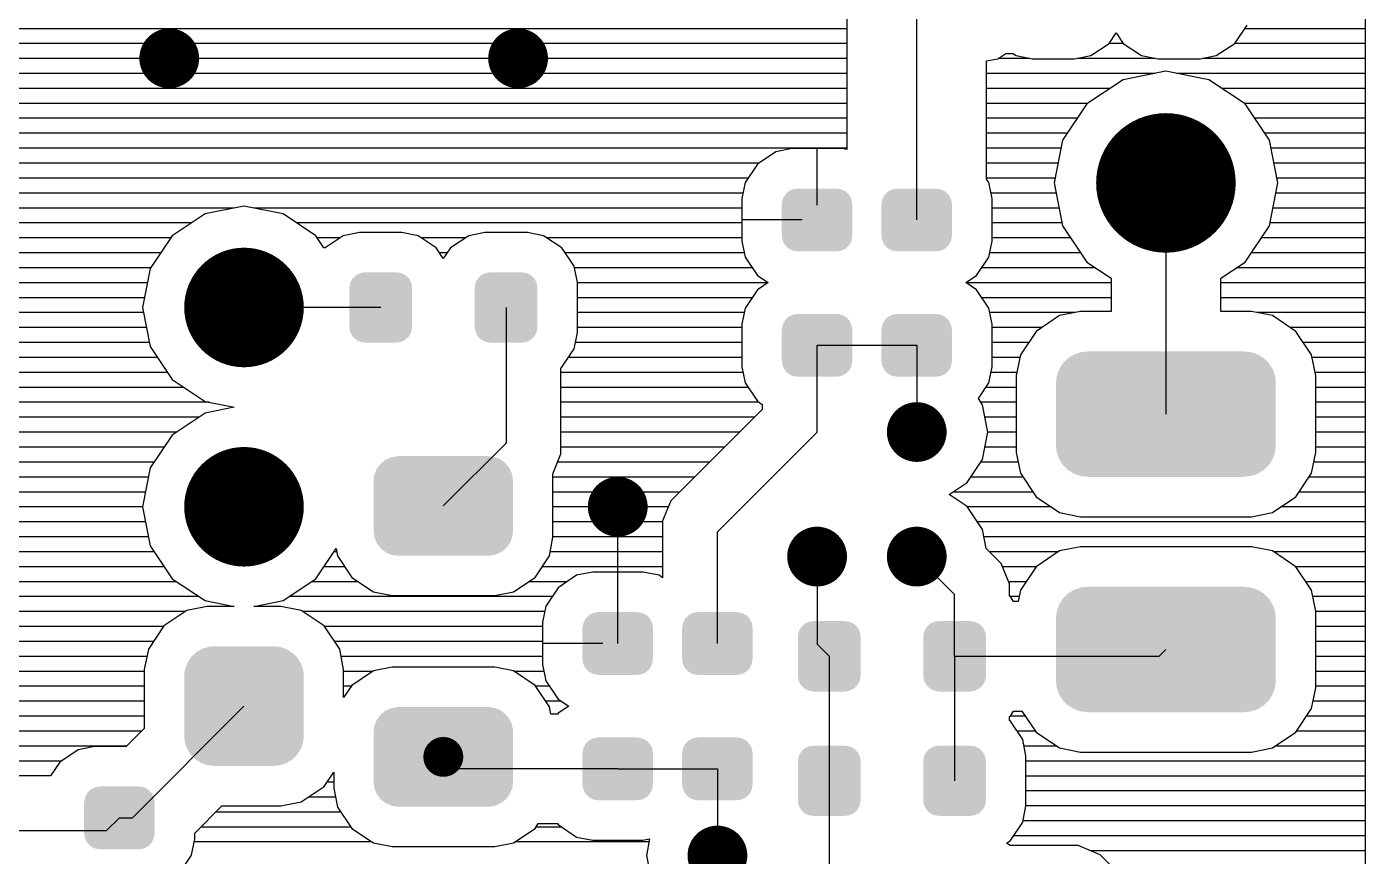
# Model space of a CAD drawing. Extents: x 295 to 953, y 10 to 290.
# Drawn here: x 823.56 to 862.78, y 156.85 to 181.16 of the extents above; entities that cross this region are included whole.
import ezdxf

# ---------------------------------------------------------------- set-up
doc = ezdxf.new("R2010")
doc.units = 0
doc.header["$LTSCALE"] = 5
doc.header["$MEASUREMENT"] = 0
doc.layers.get('0').update_dxf_attribs({"linetype": 'CONTINUOUS', "lineweight": 25})
doc.layers.add('DV-PEI-A6_BOT', color=7, linetype='CONTINUOUS')

msp = doc.modelspace()

# ---------------------------------------------------------------- linework, layer by layer
for points, const_width in [([(828.169, 180.235, -1), (827.293, 180.235, -1)], 0.876), ([(838.393, 180.235, -1), (837.517, 180.235, -1)], 0.876), ([(857.964, 176.584, -1), (855.919, 176.584, -1)], 2.045), ([(830.798, 172.932, -1), (829.046, 172.932, -1)], 1.753), ([(850.077, 169.281, -1), (849.201, 169.281, -1)], 0.876), ([(830.798, 167.09, -1), (829.046, 167.09, -1)], 1.753), ([(841.314, 167.09, -1), (840.438, 167.09, -1)], 0.876), ([(847.156, 165.63, -1), (846.28, 165.63, -1)], 0.876), ([(850.077, 165.63, -1), (849.201, 165.63, -1)], 0.876), ([(836.056, 159.759, -1), (835.472, 159.759, -1)], 0.584), ([(844.235, 156.867, -1), (843.359, 156.867, -1)], 0.876)]:
    msp.add_lwpolyline(points, format="xyb", close=True, dxfattribs=dict(const_width=const_width))
for points in [[(847.723, 176.103), (847.667, 176.22), (845.71, 176.103), (845.771, 176.22)], [(847.667, 176.22), (847.655, 176.232), (845.771, 176.22), (845.777, 176.232)], [(847.655, 176.232), (847.566, 176.325), (845.777, 176.232), (845.872, 176.325)], [(847.566, 176.325), (847.549, 176.334), (845.872, 176.325), (845.882, 176.334)], [(847.549, 176.334), (847.437, 176.393), (845.882, 176.334), (846.003, 176.393)], [(847.437, 176.393), (847.409, 176.398), (846.003, 176.393), (846.013, 176.398)], [(847.409, 176.398), (847.293, 176.417), (846.013, 176.398), (846.142, 176.417)], [(850.644, 176.103), (850.588, 176.22), (848.631, 176.103), (848.692, 176.22)], [(850.588, 176.22), (850.576, 176.232), (848.692, 176.22), (848.698, 176.232)], [(850.576, 176.232), (850.487, 176.325), (848.698, 176.232), (848.793, 176.325)], [(850.487, 176.325), (850.47, 176.334), (848.793, 176.325), (848.803, 176.334)], [(850.47, 176.334), (850.358, 176.393), (848.803, 176.334), (848.924, 176.393)], [(850.358, 176.393), (850.33, 176.398), (848.924, 176.393), (848.934, 176.398)], [(850.33, 176.398), (850.214, 176.417), (848.934, 176.398), (849.063, 176.417)], [(847.752, 175.036), (847.752, 175.959), (845.684, 175.036), (845.684, 175.959)], [(847.749, 175.959), (847.73, 176.088), (845.687, 175.959), (845.707, 176.088)], [(847.73, 176.088), (847.723, 176.103), (845.707, 176.088), (845.71, 176.103)], [(850.673, 175.036), (850.673, 175.959), (848.605, 175.036), (848.605, 175.959)], [(850.67, 175.959), (850.651, 176.088), (848.608, 175.959), (848.628, 176.088)], [(850.651, 176.088), (850.644, 176.103), (848.628, 176.088), (848.631, 176.103)], [(847.728, 174.906), (847.749, 175.036), (845.705, 174.906), (845.687, 175.036)], [(850.649, 174.906), (850.67, 175.036), (848.626, 174.906), (848.608, 175.036)], [(847.726, 174.892), (847.728, 174.906), (845.712, 174.892), (845.705, 174.906)], [(847.665, 174.775), (847.726, 174.892), (845.768, 174.775), (845.712, 174.892)], [(847.658, 174.762), (847.665, 174.775), (845.78, 174.762), (845.768, 174.775)], [(847.563, 174.669), (847.658, 174.762), (845.869, 174.669), (845.78, 174.762)], [(847.554, 174.66), (847.563, 174.669), (845.886, 174.66), (845.869, 174.669)], [(847.432, 174.601), (847.554, 174.66), (845.998, 174.601), (845.886, 174.66)], [(847.422, 174.596), (847.432, 174.601), (846.026, 174.596), (845.998, 174.601)], [(847.293, 174.577), (847.422, 174.596), (846.142, 174.577), (846.026, 174.596)], [(850.647, 174.892), (850.649, 174.906), (848.633, 174.892), (848.626, 174.906)], [(850.586, 174.775), (850.647, 174.892), (848.689, 174.775), (848.633, 174.892)], [(850.579, 174.762), (850.586, 174.775), (848.701, 174.762), (848.689, 174.775)], [(850.484, 174.669), (850.579, 174.762), (848.79, 174.669), (848.701, 174.762)], [(850.475, 174.66), (850.484, 174.669), (848.807, 174.66), (848.79, 174.669)], [(850.353, 174.601), (850.475, 174.66), (848.919, 174.601), (848.807, 174.66)], [(850.343, 174.596), (850.353, 174.601), (848.947, 174.596), (848.919, 174.601)], [(850.214, 174.577), (850.343, 174.596), (849.063, 174.577), (848.947, 174.596)], [(834.766, 173.768), (834.754, 173.781), (833.095, 173.768), (833.102, 173.781)], [(834.754, 173.781), (834.665, 173.872), (833.102, 173.781), (833.198, 173.872)], [(834.665, 173.872), (834.646, 173.882), (833.198, 173.872), (833.208, 173.882)], [(834.646, 173.882), (834.535, 173.939), (833.208, 173.882), (833.329, 173.939)], [(834.535, 173.939), (834.505, 173.944), (833.329, 173.939), (833.339, 173.944)], [(834.505, 173.944), (834.391, 173.963), (833.339, 173.944), (833.468, 173.963)], [(834.391, 173.963), (834.391, 173.967), (833.468, 173.963), (833.468, 173.967)], [(838.441, 173.768), (838.428, 173.781), (836.77, 173.768), (836.777, 173.781)], [(838.428, 173.781), (838.339, 173.872), (836.777, 173.781), (836.872, 173.872)], [(838.339, 173.872), (838.321, 173.882), (836.872, 173.872), (836.882, 173.882)], [(838.321, 173.882), (838.21, 173.939), (836.882, 173.882), (837.004, 173.939)], [(838.21, 173.939), (838.18, 173.944), (837.004, 173.939), (837.014, 173.944)], [(838.18, 173.944), (838.066, 173.963), (837.014, 173.944), (837.143, 173.963)], [(838.066, 173.963), (838.066, 173.967), (837.143, 173.963), (837.143, 173.967)], [(834.85, 173.508), (834.83, 173.636), (833.009, 173.508), (833.031, 173.636)], [(834.85, 173.505), (834.85, 173.508), (833.009, 173.505), (833.009, 173.508)], [(834.85, 172.36), (834.85, 173.505), (833.009, 172.36), (833.009, 173.505)], [(834.83, 173.636), (834.823, 173.652), (833.031, 173.636), (833.034, 173.652)], [(834.823, 173.652), (834.766, 173.768), (833.034, 173.652), (833.095, 173.768)], [(838.524, 173.508), (838.505, 173.636), (836.684, 173.508), (836.706, 173.636)], [(838.524, 173.505), (838.524, 173.508), (836.684, 173.505), (836.684, 173.508)], [(838.524, 172.36), (838.524, 173.505), (836.684, 172.36), (836.684, 173.505)], [(838.505, 173.636), (838.497, 173.652), (836.706, 173.636), (836.708, 173.652)], [(838.497, 173.652), (838.441, 173.768), (836.708, 173.652), (836.77, 173.768)], [(847.655, 172.558), (847.566, 172.65), (845.777, 172.558), (845.872, 172.65)], [(847.566, 172.65), (847.549, 172.659), (845.872, 172.65), (845.882, 172.659)], [(847.549, 172.659), (847.437, 172.718), (845.882, 172.659), (846.003, 172.718)], [(847.437, 172.718), (847.409, 172.723), (846.003, 172.718), (846.013, 172.723)], [(847.409, 172.723), (847.293, 172.743), (846.013, 172.723), (846.142, 172.743)], [(850.576, 172.558), (850.487, 172.65), (848.698, 172.558), (848.793, 172.65)], [(850.487, 172.65), (850.47, 172.659), (848.793, 172.65), (848.803, 172.659)], [(850.47, 172.659), (850.358, 172.718), (848.803, 172.659), (848.924, 172.718)], [(850.358, 172.718), (850.33, 172.723), (848.924, 172.718), (848.934, 172.723)], [(850.33, 172.723), (850.214, 172.743), (848.934, 172.723), (849.063, 172.743)], [(834.85, 172.357), (834.85, 172.36), (833.009, 172.357), (833.009, 172.36)], [(834.828, 172.229), (834.85, 172.357), (833.029, 172.229), (833.009, 172.357)], [(834.825, 172.213), (834.828, 172.229), (833.036, 172.213), (833.029, 172.229)], [(834.764, 172.097), (834.825, 172.213), (833.093, 172.097), (833.036, 172.213)], [(838.524, 172.357), (838.524, 172.36), (836.684, 172.357), (836.684, 172.36)], [(838.502, 172.229), (838.524, 172.357), (836.704, 172.229), (836.684, 172.357)], [(838.5, 172.213), (838.502, 172.229), (836.711, 172.213), (836.704, 172.229)], [(838.438, 172.097), (838.5, 172.213), (836.767, 172.097), (836.711, 172.213)], [(847.752, 171.361), (847.752, 172.284), (845.684, 171.361), (845.684, 172.284)], [(847.749, 172.284), (847.73, 172.413), (845.687, 172.284), (845.707, 172.413)], [(847.73, 172.413), (847.723, 172.428), (845.707, 172.413), (845.71, 172.428)], [(847.723, 172.428), (847.667, 172.545), (845.71, 172.428), (845.771, 172.545)], [(847.667, 172.545), (847.655, 172.558), (845.771, 172.545), (845.777, 172.558)], [(850.673, 171.361), (850.673, 172.284), (848.605, 171.361), (848.605, 172.284)], [(850.67, 172.284), (850.651, 172.413), (848.608, 172.284), (848.628, 172.413)], [(850.651, 172.413), (850.644, 172.428), (848.628, 172.413), (848.631, 172.428)], [(850.644, 172.428), (850.588, 172.545), (848.631, 172.428), (848.692, 172.545)], [(850.588, 172.545), (850.576, 172.558), (848.692, 172.545), (848.698, 172.558)], [(834.757, 172.084), (834.764, 172.097), (833.105, 172.084), (833.093, 172.097)], [(834.661, 171.993), (834.757, 172.084), (833.194, 171.993), (833.105, 172.084)], [(834.651, 171.983), (834.661, 171.993), (833.213, 171.983), (833.194, 171.993)], [(834.53, 171.926), (834.651, 171.983), (833.324, 171.926), (833.213, 171.983)], [(834.52, 171.921), (834.53, 171.926), (833.354, 171.921), (833.324, 171.926)], [(834.391, 171.902), (834.52, 171.921), (833.468, 171.902), (833.354, 171.921)], [(834.391, 171.898), (834.391, 171.902), (833.468, 171.898), (833.468, 171.902)], [(838.431, 172.084), (838.438, 172.097), (836.78, 172.084), (836.767, 172.097)], [(838.336, 171.993), (838.431, 172.084), (836.869, 171.993), (836.78, 172.084)], [(838.326, 171.983), (838.336, 171.993), (836.887, 171.983), (836.869, 171.993)], [(838.204, 171.926), (838.326, 171.983), (836.999, 171.926), (836.887, 171.983)], [(838.194, 171.921), (838.204, 171.926), (837.029, 171.921), (836.999, 171.926)], [(838.066, 171.902), (838.194, 171.921), (837.143, 171.902), (837.029, 171.921)], [(838.066, 171.898), (838.066, 171.902), (837.143, 171.898), (837.143, 171.902)], [(859.958, 171.3), (859.817, 171.442), (853.923, 171.3), (854.067, 171.442)], [(859.817, 171.442), (859.811, 171.445), (854.067, 171.442), (854.07, 171.445)], [(859.811, 171.445), (859.641, 171.552), (854.07, 171.445), (854.242, 171.552)], [(859.641, 171.552), (859.634, 171.554), (854.242, 171.552), (854.246, 171.554)], [(859.634, 171.554), (859.446, 171.62), (854.246, 171.554), (854.439, 171.62)], [(859.446, 171.62), (859.434, 171.621), (854.439, 171.62), (854.442, 171.621)], [(859.434, 171.621), (859.24, 171.643), (854.442, 171.621), (854.642, 171.643)], [(859.24, 171.643), (859.24, 171.647), (854.642, 171.643), (854.642, 171.647)], [(847.728, 171.232), (847.749, 171.361), (845.705, 171.232), (845.687, 171.361)], [(847.726, 171.217), (847.728, 171.232), (845.712, 171.217), (845.705, 171.232)], [(847.665, 171.1), (847.726, 171.217), (845.768, 171.1), (845.712, 171.217)], [(847.658, 171.087), (847.665, 171.1), (845.78, 171.087), (845.768, 171.1)], [(847.563, 170.995), (847.658, 171.087), (845.869, 170.995), (845.78, 171.087)], [(850.649, 171.232), (850.67, 171.361), (848.626, 171.232), (848.608, 171.361)], [(850.647, 171.217), (850.649, 171.232), (848.633, 171.217), (848.626, 171.232)], [(850.586, 171.1), (850.647, 171.217), (848.689, 171.1), (848.633, 171.217)], [(850.579, 171.087), (850.586, 171.1), (848.701, 171.087), (848.689, 171.1)], [(850.484, 170.995), (850.579, 171.087), (848.79, 170.995), (848.701, 171.087)], [(860.139, 170.93), (860.073, 171.12), (853.743, 170.93), (853.81, 171.12)], [(860.073, 171.12), (860.069, 171.125), (853.81, 171.12), (853.812, 171.125)], [(860.069, 171.125), (859.963, 171.295), (853.812, 171.125), (853.92, 171.295)], [(859.963, 171.295), (859.958, 171.3), (853.92, 171.295), (853.923, 171.3)], [(847.554, 170.986), (847.563, 170.995), (845.886, 170.986), (845.869, 170.995)], [(847.432, 170.927), (847.554, 170.986), (845.998, 170.927), (845.886, 170.986)], [(847.422, 170.922), (847.432, 170.927), (846.026, 170.922), (845.998, 170.927)], [(847.293, 170.902), (847.422, 170.922), (846.142, 170.902), (846.026, 170.922)], [(850.475, 170.986), (850.484, 170.995), (848.807, 170.986), (848.79, 170.995)], [(850.353, 170.927), (850.475, 170.986), (848.919, 170.927), (848.807, 170.986)], [(850.343, 170.922), (850.353, 170.927), (848.947, 170.922), (848.919, 170.927)], [(850.214, 170.902), (850.343, 170.922), (849.063, 170.902), (848.947, 170.922)], [(860.163, 170.724), (860.141, 170.924), (853.719, 170.724), (853.742, 170.924)], [(860.16, 170.651), (860.163, 170.724), (853.722, 170.651), (853.719, 170.724)], [(860.16, 168.963), (860.16, 170.651), (853.722, 168.963), (853.722, 170.651)], [(860.141, 170.924), (860.139, 170.93), (853.742, 170.924), (853.743, 170.93)], [(860.163, 168.89), (860.16, 168.963), (853.719, 168.89), (853.722, 168.963)], [(860.14, 168.69), (860.163, 168.89), (853.742, 168.69), (853.719, 168.89)], [(860.139, 168.684), (860.14, 168.69), (853.744, 168.684), (853.742, 168.69)], [(860.072, 168.494), (860.139, 168.684), (853.81, 168.494), (853.744, 168.684)], [(837.698, 168.231), (837.603, 168.347), (833.835, 168.231), (833.92, 168.347)], [(837.603, 168.347), (837.581, 168.374), (833.92, 168.347), (833.953, 168.374)], [(837.581, 168.374), (837.459, 168.464), (833.953, 168.374), (834.063, 168.464)], [(837.459, 168.464), (837.433, 168.483), (834.063, 168.464), (834.104, 168.483)], [(837.433, 168.483), (837.287, 168.541), (834.104, 168.483), (834.23, 168.541)], [(837.287, 168.541), (837.261, 168.551), (834.23, 168.541), (834.288, 168.551)], [(837.261, 168.551), (837.086, 168.573), (834.288, 168.551), (834.412, 168.573)], [(837.086, 168.573), (837.078, 168.574), (834.412, 168.573), (834.449, 168.574)], [(860.07, 168.489), (860.072, 168.494), (853.813, 168.489), (853.81, 168.494)], [(859.962, 168.319), (860.07, 168.489), (853.919, 168.319), (853.813, 168.489)], [(859.959, 168.314), (859.962, 168.319), (853.924, 168.314), (853.919, 168.319)], [(859.816, 168.172), (859.959, 168.314), (854.066, 168.172), (853.924, 168.314)], [(837.808, 167.882), (837.781, 168.027), (833.724, 167.882), (833.742, 168.027)], [(837.781, 168.027), (837.775, 168.063), (833.742, 168.027), (833.757, 168.063)], [(837.775, 168.063), (837.713, 168.198), (833.757, 168.063), (833.811, 168.198)], [(837.713, 168.198), (837.698, 168.231), (833.811, 168.198), (833.835, 168.231)], [(859.812, 168.169), (859.816, 168.172), (854.072, 168.169), (854.066, 168.172)], [(859.64, 168.062), (859.812, 168.169), (854.241, 168.062), (854.072, 168.169)], [(859.636, 168.06), (859.64, 168.062), (854.248, 168.06), (854.241, 168.062)], [(859.444, 167.994), (859.636, 168.06), (854.437, 167.994), (854.248, 168.06)], [(859.44, 167.993), (859.444, 167.994), (854.448, 167.993), (854.437, 167.994)], [(859.24, 167.972), (859.44, 167.993), (854.642, 167.972), (854.448, 167.993)], [(859.24, 167.967), (859.24, 167.972), (854.642, 167.967), (854.642, 167.972)], [(837.809, 167.844), (837.808, 167.882), (833.719, 167.844), (833.724, 167.882)], [(837.809, 166.384), (837.809, 167.844), (833.719, 166.384), (833.719, 167.844)], [(837.804, 166.346), (837.809, 166.384), (833.72, 166.346), (833.719, 166.384)], [(837.785, 166.201), (837.804, 166.346), (833.746, 166.201), (833.72, 166.346)], [(837.771, 166.164), (837.785, 166.201), (833.753, 166.164), (833.746, 166.201)], [(837.717, 166.029), (837.771, 166.164), (833.815, 166.029), (833.753, 166.164)], [(837.693, 165.997), (837.717, 166.029), (833.83, 165.997), (833.815, 166.029)], [(837.608, 165.881), (837.693, 165.997), (833.925, 165.881), (833.83, 165.997)], [(837.575, 165.854), (837.608, 165.881), (833.947, 165.854), (833.925, 165.881)], [(837.465, 165.764), (837.575, 165.854), (834.069, 165.764), (833.947, 165.854)], [(837.423, 165.745), (837.465, 165.764), (834.095, 165.745), (834.069, 165.764)], [(837.298, 165.687), (837.423, 165.745), (834.24, 165.687), (834.095, 165.745)], [(837.24, 165.677), (837.298, 165.687), (834.267, 165.677), (834.24, 165.687)], [(837.116, 165.654), (837.24, 165.677), (834.442, 165.654), (834.267, 165.677)], [(837.078, 165.653), (837.116, 165.654), (834.449, 165.653), (834.442, 165.654)], [(860.069, 164.226), (859.963, 164.396), (853.812, 164.226), (853.92, 164.396)], [(859.963, 164.396), (859.958, 164.4), (853.92, 164.396), (853.923, 164.4)], [(859.958, 164.4), (859.817, 164.542), (853.923, 164.4), (854.067, 164.542)], [(859.817, 164.542), (859.811, 164.546), (854.067, 164.542), (854.07, 164.546)], [(859.811, 164.546), (859.641, 164.652), (854.07, 164.546), (854.242, 164.652)], [(859.641, 164.652), (859.634, 164.655), (854.242, 164.652), (854.246, 164.655)], [(859.634, 164.655), (859.446, 164.721), (854.246, 164.655), (854.439, 164.721)], [(859.446, 164.721), (859.434, 164.722), (854.439, 164.721), (854.442, 164.722)], [(859.434, 164.722), (859.24, 164.743), (854.442, 164.722), (854.642, 164.743)], [(859.24, 164.743), (859.24, 164.748), (854.642, 164.743), (854.642, 164.748)], [(841.707, 163.92), (841.595, 163.979), (840.04, 163.92), (840.161, 163.979)], [(841.595, 163.979), (841.567, 163.984), (840.161, 163.979), (840.171, 163.984)], [(841.567, 163.984), (841.451, 164.003), (840.171, 163.984), (840.3, 164.003)], [(844.628, 163.92), (844.516, 163.979), (842.961, 163.92), (843.082, 163.979)], [(844.516, 163.979), (844.488, 163.984), (843.082, 163.979), (843.092, 163.984)], [(844.488, 163.984), (844.372, 164.003), (843.092, 163.984), (843.221, 164.003)], [(860.163, 163.825), (860.141, 164.025), (853.719, 163.825), (853.742, 164.025)], [(860.141, 164.025), (860.139, 164.031), (853.742, 164.025), (853.743, 164.031)], [(860.139, 164.031), (860.073, 164.22), (853.743, 164.031), (853.81, 164.22)], [(860.073, 164.22), (860.069, 164.226), (853.81, 164.22), (853.812, 164.226)], [(841.907, 163.544), (841.888, 163.674), (839.845, 163.544), (839.865, 163.674)], [(841.888, 163.674), (841.881, 163.688), (839.865, 163.674), (839.868, 163.688)], [(841.881, 163.688), (841.825, 163.805), (839.868, 163.688), (839.929, 163.805)], [(841.825, 163.805), (841.813, 163.818), (839.929, 163.805), (839.935, 163.818)], [(841.813, 163.818), (841.724, 163.911), (839.935, 163.818), (840.03, 163.911)], [(841.724, 163.911), (841.707, 163.92), (840.03, 163.911), (840.04, 163.92)], [(844.828, 163.544), (844.809, 163.674), (842.766, 163.544), (842.786, 163.674)], [(844.809, 163.674), (844.802, 163.688), (842.786, 163.674), (842.789, 163.688)], [(844.802, 163.688), (844.746, 163.805), (842.789, 163.688), (842.85, 163.805)], [(844.746, 163.805), (844.734, 163.818), (842.85, 163.805), (842.856, 163.818)], [(844.734, 163.818), (844.645, 163.911), (842.856, 163.818), (842.951, 163.911)], [(844.645, 163.911), (844.628, 163.92), (842.951, 163.911), (842.961, 163.92)], [(847.898, 163.557), (847.809, 163.649), (846.247, 163.557), (846.342, 163.649)], [(847.809, 163.649), (847.791, 163.658), (846.342, 163.649), (846.352, 163.658)], [(847.791, 163.658), (847.68, 163.716), (846.352, 163.658), (846.474, 163.716)], [(847.68, 163.716), (847.65, 163.721), (846.474, 163.716), (846.484, 163.721)], [(847.65, 163.721), (847.536, 163.739), (846.484, 163.721), (846.613, 163.739)], [(847.536, 163.739), (847.536, 163.743), (846.613, 163.739), (846.613, 163.743)], [(851.573, 163.557), (851.484, 163.649), (849.921, 163.557), (850.017, 163.649)], [(851.484, 163.649), (851.466, 163.658), (850.017, 163.649), (850.027, 163.658)], [(851.466, 163.658), (851.354, 163.716), (850.027, 163.658), (850.148, 163.716)], [(851.354, 163.716), (851.324, 163.721), (850.148, 163.716), (850.159, 163.721)], [(851.324, 163.721), (851.21, 163.739), (850.159, 163.721), (850.287, 163.739)], [(851.21, 163.739), (851.21, 163.743), (850.287, 163.739), (850.287, 163.743)], [(860.16, 163.752), (860.163, 163.825), (853.722, 163.752), (853.719, 163.825)], [(860.16, 162.064), (860.16, 163.752), (853.722, 162.064), (853.722, 163.752)], [(841.91, 162.621), (841.91, 163.544), (839.842, 162.621), (839.842, 163.544)], [(844.831, 162.621), (844.831, 163.544), (842.763, 162.621), (842.763, 163.544)], [(847.994, 163.284), (847.975, 163.413), (846.154, 163.284), (846.176, 163.413)], [(847.994, 163.282), (847.994, 163.284), (846.154, 163.282), (846.154, 163.284)], [(847.994, 162.136), (847.994, 163.282), (846.154, 162.136), (846.154, 163.282)], [(847.975, 163.413), (847.967, 163.428), (846.176, 163.413), (846.178, 163.428)], [(847.967, 163.428), (847.911, 163.544), (846.178, 163.428), (846.24, 163.544)], [(847.911, 163.544), (847.898, 163.557), (846.24, 163.544), (846.247, 163.557)], [(851.669, 163.284), (851.649, 163.413), (849.829, 163.284), (849.85, 163.413)], [(851.669, 163.282), (851.669, 163.284), (849.829, 163.282), (849.829, 163.284)], [(851.669, 162.136), (851.669, 163.282), (849.829, 162.136), (849.829, 163.282)], [(851.649, 163.413), (851.642, 163.428), (849.85, 163.413), (849.853, 163.428)], [(851.642, 163.428), (851.586, 163.544), (849.853, 163.428), (849.914, 163.544)], [(851.586, 163.544), (851.573, 163.557), (849.914, 163.544), (849.921, 163.557)], [(831.467, 162.685), (831.358, 162.799), (828.372, 162.685), (828.491, 162.799)], [(831.358, 162.799), (831.319, 162.824), (828.491, 162.799), (828.518, 162.824)], [(831.319, 162.824), (831.189, 162.909), (828.518, 162.824), (828.662, 162.909)], [(831.189, 162.909), (831.141, 162.927), (828.662, 162.909), (828.692, 162.927)], [(831.141, 162.927), (830.999, 162.978), (828.692, 162.927), (828.858, 162.978)], [(830.999, 162.978), (830.926, 162.986), (828.858, 162.978), (828.885, 162.986)], [(830.926, 162.986), (830.798, 163.001), (828.885, 162.986), (829.046, 163.001)], [(831.647, 162.325), (831.6, 162.478), (828.193, 162.325), (828.248, 162.478)], [(831.6, 162.478), (831.578, 162.516), (828.248, 162.478), (828.261, 162.516)], [(831.578, 162.516), (831.498, 162.653), (828.261, 162.516), (828.351, 162.653)], [(831.498, 162.653), (831.467, 162.685), (828.351, 162.653), (828.372, 162.685)], [(841.886, 162.492), (841.907, 162.621), (839.863, 162.492), (839.845, 162.621)], [(841.884, 162.477), (841.886, 162.492), (839.87, 162.477), (839.863, 162.492)], [(841.823, 162.36), (841.884, 162.477), (839.926, 162.36), (839.87, 162.477)], [(844.807, 162.492), (844.828, 162.621), (842.784, 162.492), (842.766, 162.621)], [(844.805, 162.477), (844.807, 162.492), (842.791, 162.477), (842.784, 162.492)], [(844.744, 162.36), (844.805, 162.477), (842.847, 162.36), (842.791, 162.477)], [(831.675, 162.125), (831.66, 162.285), (828.169, 162.125), (828.188, 162.285)], [(831.675, 160.372), (831.675, 162.125), (828.169, 160.372), (828.169, 162.125)], [(831.66, 162.285), (831.647, 162.325), (828.188, 162.285), (828.193, 162.325)], [(841.816, 162.348), (841.823, 162.36), (839.938, 162.348), (839.926, 162.36)], [(841.721, 162.255), (841.816, 162.348), (840.027, 162.255), (839.938, 162.348)], [(841.712, 162.246), (841.721, 162.255), (840.044, 162.246), (840.027, 162.255)], [(841.59, 162.187), (841.712, 162.246), (840.156, 162.187), (840.044, 162.246)], [(841.58, 162.182), (841.59, 162.187), (840.184, 162.182), (840.156, 162.187)], [(841.451, 162.163), (841.58, 162.182), (840.3, 162.163), (840.184, 162.182)], [(844.737, 162.348), (844.744, 162.36), (842.859, 162.348), (842.847, 162.36)], [(844.642, 162.255), (844.737, 162.348), (842.948, 162.255), (842.859, 162.348)], [(844.633, 162.246), (844.642, 162.255), (842.965, 162.246), (842.948, 162.255)], [(844.511, 162.187), (844.633, 162.246), (843.077, 162.187), (842.965, 162.246)], [(844.501, 162.182), (844.511, 162.187), (843.105, 162.182), (843.077, 162.187)], [(844.372, 162.163), (844.501, 162.182), (843.221, 162.163), (843.105, 162.182)], [(847.994, 162.134), (847.994, 162.136), (846.154, 162.134), (846.154, 162.136)], [(847.972, 162.005), (847.994, 162.134), (846.173, 162.005), (846.154, 162.134)], [(851.669, 162.134), (851.669, 162.136), (849.829, 162.134), (849.829, 162.136)], [(851.647, 162.005), (851.669, 162.134), (849.848, 162.005), (849.829, 162.134)], [(860.163, 161.99), (860.16, 162.064), (853.719, 161.99), (853.722, 162.064)], [(847.97, 161.99), (847.972, 162.005), (846.181, 161.99), (846.173, 162.005)], [(847.908, 161.874), (847.97, 161.99), (846.237, 161.874), (846.181, 161.99)], [(847.901, 161.861), (847.908, 161.874), (846.25, 161.861), (846.237, 161.874)], [(847.806, 161.769), (847.901, 161.861), (846.339, 161.769), (846.25, 161.861)], [(847.796, 161.76), (847.806, 161.769), (846.357, 161.76), (846.339, 161.769)], [(847.674, 161.702), (847.796, 161.76), (846.468, 161.702), (846.357, 161.76)], [(847.664, 161.697), (847.674, 161.702), (846.498, 161.697), (846.468, 161.702)], [(847.536, 161.679), (847.664, 161.697), (846.613, 161.679), (846.498, 161.697)], [(847.536, 161.675), (847.536, 161.679), (846.613, 161.675), (846.613, 161.679)], [(851.644, 161.99), (851.647, 162.005), (849.856, 161.99), (849.848, 162.005)], [(851.583, 161.874), (851.644, 161.99), (849.912, 161.874), (849.856, 161.99)], [(851.576, 161.861), (851.583, 161.874), (849.925, 161.861), (849.912, 161.874)], [(851.48, 161.769), (851.576, 161.861), (850.014, 161.769), (849.925, 161.861)], [(851.471, 161.76), (851.48, 161.769), (850.032, 161.76), (850.014, 161.769)], [(851.349, 161.702), (851.471, 161.76), (850.143, 161.702), (850.032, 161.76)], [(851.339, 161.697), (851.349, 161.702), (850.173, 161.697), (850.143, 161.702)], [(851.21, 161.679), (851.339, 161.697), (850.287, 161.679), (850.173, 161.697)], [(851.21, 161.675), (851.21, 161.679), (850.287, 161.675), (850.287, 161.679)], [(860.14, 161.791), (860.163, 161.99), (853.742, 161.791), (853.719, 161.99)], [(860.139, 161.785), (860.14, 161.791), (853.744, 161.785), (853.742, 161.791)], [(860.072, 161.595), (860.139, 161.785), (853.81, 161.595), (853.744, 161.785)], [(860.07, 161.59), (860.072, 161.595), (853.813, 161.59), (853.81, 161.595)], [(859.962, 161.419), (860.07, 161.59), (853.919, 161.419), (853.813, 161.59)], [(859.959, 161.415), (859.962, 161.419), (853.924, 161.415), (853.919, 161.419)], [(859.816, 161.273), (859.959, 161.415), (854.066, 161.273), (853.924, 161.415)], [(859.812, 161.269), (859.816, 161.273), (854.072, 161.269), (854.066, 161.273)], [(859.64, 161.163), (859.812, 161.269), (854.241, 161.163), (854.072, 161.269)], [(837.775, 160.708), (837.713, 160.843), (833.757, 160.708), (833.811, 160.843)], [(837.713, 160.843), (837.698, 160.876), (833.811, 160.843), (833.835, 160.876)], [(837.698, 160.876), (837.603, 160.992), (833.835, 160.876), (833.92, 160.992)], [(837.603, 160.992), (837.581, 161.019), (833.92, 160.992), (833.953, 161.019)], [(837.581, 161.019), (837.459, 161.108), (833.953, 161.019), (834.063, 161.108)], [(837.459, 161.108), (837.433, 161.128), (834.063, 161.108), (834.104, 161.128)], [(837.433, 161.128), (837.287, 161.186), (834.104, 161.128), (834.23, 161.186)], [(837.287, 161.186), (837.261, 161.196), (834.23, 161.186), (834.288, 161.196)], [(837.261, 161.196), (837.086, 161.218), (834.288, 161.196), (834.412, 161.218)], [(837.086, 161.218), (837.078, 161.219), (834.412, 161.218), (834.449, 161.219)], [(859.636, 161.16), (859.64, 161.163), (854.248, 161.16), (854.241, 161.163)], [(859.444, 161.095), (859.636, 161.16), (854.437, 161.095), (854.248, 161.16)], [(859.44, 161.093), (859.444, 161.095), (854.448, 161.093), (854.437, 161.095)], [(859.24, 161.072), (859.44, 161.093), (854.642, 161.072), (854.448, 161.093)], [(859.24, 161.067), (859.24, 161.072), (854.642, 161.067), (854.642, 161.072)], [(837.809, 160.489), (837.808, 160.527), (833.719, 160.489), (833.724, 160.527)], [(837.809, 159.029), (837.809, 160.489), (833.719, 159.029), (833.719, 160.489)], [(837.808, 160.527), (837.781, 160.672), (833.724, 160.527), (833.742, 160.672)], [(837.781, 160.672), (837.775, 160.708), (833.742, 160.672), (833.757, 160.708)], [(831.656, 160.212), (831.675, 160.372), (828.184, 160.212), (828.169, 160.372)], [(831.651, 160.172), (831.656, 160.212), (828.197, 160.172), (828.184, 160.212)], [(831.596, 160.019), (831.651, 160.172), (828.244, 160.019), (828.197, 160.172)], [(841.881, 160.014), (841.825, 160.131), (839.868, 160.014), (839.929, 160.131)], [(841.825, 160.131), (841.813, 160.143), (839.929, 160.131), (839.935, 160.143)], [(841.813, 160.143), (841.724, 160.236), (839.935, 160.143), (840.03, 160.236)], [(841.724, 160.236), (841.707, 160.245), (840.03, 160.236), (840.04, 160.245)], [(841.707, 160.245), (841.595, 160.304), (840.04, 160.245), (840.161, 160.304)], [(841.595, 160.304), (841.567, 160.309), (840.161, 160.304), (840.171, 160.309)], [(841.567, 160.309), (841.451, 160.328), (840.171, 160.309), (840.3, 160.328)], [(844.802, 160.014), (844.746, 160.131), (842.789, 160.014), (842.85, 160.131)], [(844.746, 160.131), (844.734, 160.143), (842.85, 160.131), (842.856, 160.143)], [(844.734, 160.143), (844.645, 160.236), (842.856, 160.143), (842.951, 160.236)], [(844.645, 160.236), (844.628, 160.245), (842.951, 160.236), (842.961, 160.245)], [(844.628, 160.245), (844.516, 160.304), (842.961, 160.245), (843.082, 160.304)], [(844.516, 160.304), (844.488, 160.309), (843.082, 160.304), (843.092, 160.309)], [(844.488, 160.309), (844.372, 160.328), (843.092, 160.309), (843.221, 160.328)], [(847.791, 160.007), (847.68, 160.065), (846.352, 160.007), (846.474, 160.065)], [(847.68, 160.065), (847.65, 160.07), (846.474, 160.065), (846.484, 160.07)], [(847.65, 160.07), (847.536, 160.088), (846.484, 160.07), (846.613, 160.088)], [(847.536, 160.088), (847.536, 160.092), (846.613, 160.088), (846.613, 160.092)], [(851.466, 160.007), (851.354, 160.065), (850.027, 160.007), (850.148, 160.065)], [(851.354, 160.065), (851.324, 160.07), (850.148, 160.065), (850.159, 160.07)], [(851.324, 160.07), (851.21, 160.088), (850.159, 160.07), (850.287, 160.088)], [(851.21, 160.088), (851.21, 160.092), (850.287, 160.088), (850.287, 160.092)], [(831.583, 159.981), (831.596, 160.019), (828.266, 159.981), (828.244, 160.019)], [(831.493, 159.844), (831.583, 159.981), (828.346, 159.844), (828.266, 159.981)], [(831.472, 159.812), (831.493, 159.844), (828.377, 159.812), (828.346, 159.844)], [(831.353, 159.698), (831.472, 159.812), (828.486, 159.698), (828.377, 159.812)], [(831.326, 159.673), (831.353, 159.698), (828.525, 159.673), (828.486, 159.698)], [(831.181, 159.588), (831.326, 159.673), (828.655, 159.588), (828.525, 159.673)], [(841.91, 158.947), (841.91, 159.87), (839.842, 158.947), (839.842, 159.87)], [(841.907, 159.87), (841.888, 159.999), (839.845, 159.87), (839.865, 159.999)], [(841.888, 159.999), (841.881, 160.014), (839.865, 159.999), (839.868, 160.014)], [(844.831, 158.947), (844.831, 159.87), (842.763, 158.947), (842.763, 159.87)], [(844.828, 159.87), (844.809, 159.999), (842.766, 159.87), (842.786, 159.999)], [(844.809, 159.999), (844.802, 160.014), (842.786, 159.999), (842.789, 160.014)], [(847.994, 159.633), (847.975, 159.762), (846.154, 159.633), (846.176, 159.762)], [(847.975, 159.762), (847.967, 159.777), (846.176, 159.762), (846.178, 159.777)], [(847.967, 159.777), (847.911, 159.893), (846.178, 159.777), (846.24, 159.893)], [(847.911, 159.893), (847.898, 159.906), (846.24, 159.893), (846.247, 159.906)], [(847.898, 159.906), (847.809, 159.997), (846.247, 159.906), (846.342, 159.997)], [(847.809, 159.997), (847.791, 160.007), (846.342, 159.997), (846.352, 160.007)], [(851.669, 159.633), (851.649, 159.762), (849.829, 159.633), (849.85, 159.762)], [(851.649, 159.762), (851.642, 159.777), (849.85, 159.762), (849.853, 159.777)], [(851.642, 159.777), (851.586, 159.893), (849.853, 159.777), (849.914, 159.893)], [(851.586, 159.893), (851.573, 159.906), (849.914, 159.893), (849.921, 159.906)], [(851.573, 159.906), (851.484, 159.997), (849.921, 159.906), (850.017, 159.997)], [(851.484, 159.997), (851.466, 160.007), (850.017, 159.997), (850.027, 160.007)], [(831.152, 159.57), (831.181, 159.588), (828.703, 159.57), (828.655, 159.588)], [(830.986, 159.519), (831.152, 159.57), (828.845, 159.519), (828.703, 159.57)], [(830.959, 159.511), (830.986, 159.519), (828.918, 159.511), (828.845, 159.519)], [(830.798, 159.496), (830.959, 159.511), (829.046, 159.496), (828.918, 159.511)], [(847.994, 159.63), (847.994, 159.633), (846.154, 159.63), (846.154, 159.633)], [(847.994, 158.485), (847.994, 159.63), (846.154, 158.485), (846.154, 159.63)], [(851.669, 159.63), (851.669, 159.633), (849.829, 159.63), (849.829, 159.633)], [(851.669, 158.485), (851.669, 159.63), (849.829, 158.485), (849.829, 159.63)], [(826.99, 158.867), (826.962, 158.872), (825.556, 158.867), (825.566, 158.872)], [(826.962, 158.872), (826.846, 158.891), (825.566, 158.872), (825.695, 158.891)], [(837.804, 158.991), (837.809, 159.029), (833.72, 158.991), (833.719, 159.029)], [(837.785, 158.846), (837.804, 158.991), (833.746, 158.846), (833.72, 158.991)], [(841.886, 158.817), (841.907, 158.947), (839.863, 158.817), (839.845, 158.947)], [(844.807, 158.817), (844.828, 158.947), (842.784, 158.817), (842.766, 158.947)], [(827.302, 158.433), (827.283, 158.562), (825.24, 158.433), (825.26, 158.562)], [(827.283, 158.562), (827.276, 158.577), (825.26, 158.562), (825.263, 158.577)], [(827.276, 158.577), (827.22, 158.694), (825.263, 158.577), (825.324, 158.694)], [(827.22, 158.694), (827.208, 158.706), (825.324, 158.694), (825.33, 158.706)], [(827.208, 158.706), (827.119, 158.799), (825.33, 158.706), (825.425, 158.799)], [(827.119, 158.799), (827.102, 158.808), (825.425, 158.799), (825.435, 158.808)], [(827.102, 158.808), (826.99, 158.867), (825.435, 158.808), (825.556, 158.867)], [(837.771, 158.809), (837.785, 158.846), (833.753, 158.809), (833.746, 158.846)], [(837.717, 158.674), (837.771, 158.809), (833.815, 158.674), (833.753, 158.809)], [(837.693, 158.642), (837.717, 158.674), (833.83, 158.642), (833.815, 158.674)], [(837.608, 158.526), (837.693, 158.642), (833.925, 158.526), (833.83, 158.642)], [(837.575, 158.499), (837.608, 158.526), (833.947, 158.499), (833.925, 158.526)], [(837.465, 158.409), (837.575, 158.499), (834.069, 158.409), (833.947, 158.499)], [(841.884, 158.803), (841.886, 158.817), (839.87, 158.803), (839.863, 158.817)], [(841.823, 158.686), (841.884, 158.803), (839.926, 158.686), (839.87, 158.803)], [(841.816, 158.673), (841.823, 158.686), (839.938, 158.673), (839.926, 158.686)], [(841.721, 158.58), (841.816, 158.673), (840.027, 158.58), (839.938, 158.673)], [(841.712, 158.571), (841.721, 158.58), (840.044, 158.571), (840.027, 158.58)], [(841.59, 158.512), (841.712, 158.571), (840.156, 158.512), (840.044, 158.571)], [(841.58, 158.508), (841.59, 158.512), (840.184, 158.508), (840.156, 158.512)], [(841.451, 158.488), (841.58, 158.508), (840.3, 158.488), (840.184, 158.508)], [(844.805, 158.803), (844.807, 158.817), (842.791, 158.803), (842.784, 158.817)], [(844.744, 158.686), (844.805, 158.803), (842.847, 158.686), (842.791, 158.803)], [(844.737, 158.673), (844.744, 158.686), (842.859, 158.673), (842.847, 158.686)], [(844.642, 158.58), (844.737, 158.673), (842.948, 158.58), (842.859, 158.673)], [(844.633, 158.571), (844.642, 158.58), (842.965, 158.571), (842.948, 158.58)], [(844.511, 158.512), (844.633, 158.571), (843.077, 158.512), (842.965, 158.571)], [(844.501, 158.508), (844.511, 158.512), (843.105, 158.508), (843.077, 158.512)], [(844.372, 158.488), (844.501, 158.508), (843.221, 158.488), (843.105, 158.508)], [(847.994, 158.482), (847.994, 158.485), (846.154, 158.482), (846.154, 158.485)], [(847.972, 158.354), (847.994, 158.482), (846.173, 158.354), (846.154, 158.482)], [(851.669, 158.482), (851.669, 158.485), (849.829, 158.482), (849.829, 158.485)], [(851.647, 158.354), (851.669, 158.482), (849.848, 158.354), (849.829, 158.482)], [(827.305, 157.51), (827.305, 158.433), (825.237, 157.51), (825.237, 158.433)], [(837.423, 158.39), (837.465, 158.409), (834.095, 158.39), (834.069, 158.409)], [(837.298, 158.332), (837.423, 158.39), (834.24, 158.332), (834.095, 158.39)], [(837.24, 158.322), (837.298, 158.332), (834.267, 158.322), (834.24, 158.332)], [(837.116, 158.299), (837.24, 158.322), (834.442, 158.299), (834.267, 158.322)], [(837.078, 158.298), (837.116, 158.299), (834.449, 158.298), (834.442, 158.299)], [(847.97, 158.338), (847.972, 158.354), (846.181, 158.338), (846.173, 158.354)], [(847.908, 158.223), (847.97, 158.338), (846.237, 158.223), (846.181, 158.338)], [(847.901, 158.21), (847.908, 158.223), (846.25, 158.21), (846.237, 158.223)], [(847.806, 158.118), (847.901, 158.21), (846.339, 158.118), (846.25, 158.21)], [(847.796, 158.109), (847.806, 158.118), (846.357, 158.109), (846.339, 158.118)], [(847.674, 158.051), (847.796, 158.109), (846.468, 158.051), (846.357, 158.109)], [(851.644, 158.338), (851.647, 158.354), (849.856, 158.338), (849.848, 158.354)], [(851.583, 158.223), (851.644, 158.338), (849.912, 158.223), (849.856, 158.338)], [(851.576, 158.21), (851.583, 158.223), (849.925, 158.21), (849.912, 158.223)], [(851.48, 158.118), (851.576, 158.21), (850.014, 158.118), (849.925, 158.21)], [(851.471, 158.109), (851.48, 158.118), (850.032, 158.109), (850.014, 158.118)], [(851.349, 158.051), (851.471, 158.109), (850.143, 158.051), (850.032, 158.109)], [(847.664, 158.046), (847.674, 158.051), (846.498, 158.046), (846.468, 158.051)], [(847.536, 158.028), (847.664, 158.046), (846.613, 158.028), (846.498, 158.046)], [(847.536, 158.024), (847.536, 158.028), (846.613, 158.024), (846.613, 158.028)], [(851.339, 158.046), (851.349, 158.051), (850.173, 158.046), (850.143, 158.051)], [(851.21, 158.028), (851.339, 158.046), (850.287, 158.028), (850.173, 158.046)], [(851.21, 158.024), (851.21, 158.028), (850.287, 158.024), (850.287, 158.028)], [(827.281, 157.38), (827.302, 157.51), (825.258, 157.38), (825.24, 157.51)], [(827.279, 157.366), (827.281, 157.38), (825.265, 157.366), (825.258, 157.38)], [(827.218, 157.249), (827.279, 157.366), (825.321, 157.249), (825.265, 157.366)], [(827.211, 157.236), (827.218, 157.249), (825.333, 157.236), (825.321, 157.249)], [(827.116, 157.143), (827.211, 157.236), (825.422, 157.143), (825.333, 157.236)], [(827.107, 157.134), (827.116, 157.143), (825.439, 157.134), (825.422, 157.143)], [(826.985, 157.075), (827.107, 157.134), (825.551, 157.075), (825.439, 157.134)], [(826.975, 157.07), (826.985, 157.075), (825.579, 157.07), (825.551, 157.075)], [(826.846, 157.051), (826.975, 157.07), (825.695, 157.051), (825.579, 157.07)]]:
    msp.add_solid(points)
at = {"layer": 'DV-PEI-A6_BOT'}
for p, q in [((862.783, 221.129), (862.783, 179.505)), ((847.594, 182.829), (847.594, 177.559)), ((849.639, 175.497), (849.639, 182.426)), ((847.594, 181.105), (812.104, 181.105)), ((855.276, 180.673), (855.481, 180.983)), ((855.481, 180.983), (855.691, 180.673)), ((858.957, 180.673), (859.319, 181.211)), ((862.783, 181.105), (859.249, 181.105)), ((847.594, 180.667), (812.104, 180.667)), ((854.739, 180.317), (855.276, 180.673)), ((855.697, 180.667), (855.27, 180.667)), ((855.691, 180.673), (856.228, 180.317)), ((858.419, 180.317), (858.957, 180.673)), ((862.783, 180.667), (858.951, 180.667)), ((847.594, 180.229), (812.092, 180.229)), ((851.683, 180.159), (852.016, 180.223)), ((851.683, 176.689), (851.683, 180.159)), ((852.016, 180.223), (852.25, 180.381)), ((852.957, 180.229), (852.028, 180.229)), ((852.25, 180.381), (852.455, 180.381)), ((852.455, 180.381), (852.548, 180.317)), ((852.548, 180.317), (853.021, 180.217)), ((853.021, 180.217), (854.266, 180.217)), ((854.266, 180.217), (854.739, 180.317)), ((856.637, 180.229), (854.33, 180.229)), ((856.228, 180.317), (856.702, 180.217)), ((856.702, 180.217), (857.946, 180.217)), ((857.946, 180.217), (858.419, 180.317)), ((862.783, 180.229), (858.01, 180.229)), ((847.594, 179.791), (811.911, 179.791)), ((856.626, 179.791), (851.683, 179.791)), ((856.941, 179.855), (855.691, 179.61)), ((858.197, 179.61), (856.941, 179.855)), ((862.783, 179.791), (857.262, 179.791)), ((847.594, 179.353), (811.636, 179.353)), ((855.311, 179.353), (851.683, 179.353)), ((855.691, 179.61), (854.628, 178.897)), ((859.26, 178.897), (858.197, 179.61)), ((862.783, 179.353), (858.577, 179.353)), ((862.783, 179.505), (862.783, 139.341)), ((847.594, 178.915), (811.198, 178.915)), ((854.657, 178.915), (851.683, 178.915)), ((854.628, 178.897), (853.915, 177.834)), ((862.783, 178.915), (859.231, 178.915)), ((859.973, 177.834), (859.26, 178.897)), ((847.594, 178.477), (810.76, 178.477)), ((854.347, 178.477), (851.683, 178.477)), ((862.783, 178.477), (859.541, 178.477)), ((847.594, 178.038), (810.322, 178.038)), ((854.055, 178.038), (851.683, 178.038)), ((853.915, 177.834), (853.67, 176.584)), ((862.783, 178.038), (859.833, 178.038)), ((860.219, 176.584), (859.973, 177.834)), ((847.594, 177.6), (809.884, 177.6)), ((845.508, 177.495), (844.971, 177.133)), ((845.987, 177.589), (845.508, 177.495)), ((847.454, 177.589), (845.987, 177.589)), ((846.718, 175.935), (846.718, 177.589)), ((847.594, 177.559), (847.454, 177.589)), ((853.874, 177.6), (851.683, 177.6)), ((862.783, 177.6), (860.014, 177.6)), ((845.018, 177.162), (809.446, 177.162)), ((844.971, 177.133), (844.615, 176.595)), ((853.786, 177.162), (851.683, 177.162)), ((862.783, 177.162), (860.102, 177.162)), ((844.702, 176.724), (809.008, 176.724)), ((844.615, 176.595), (844.515, 176.122)), ((853.699, 176.724), (851.683, 176.724)), ((851.748, 176.595), (851.683, 176.689)), ((851.847, 176.122), (851.748, 176.595)), ((853.67, 176.584), (853.915, 175.328)), ((856.941, 176.584), (856.941, 169.807)), ((859.973, 175.328), (860.219, 176.584)), ((862.783, 176.724), (860.189, 176.724)), ((844.55, 176.286), (808.569, 176.286)), ((853.728, 176.286), (851.812, 176.286)), ((862.783, 176.286), (860.16, 176.286)), ((829.636, 175.848), (807.816, 175.848)), ((829.922, 175.906), (828.783, 175.678)), ((831.067, 175.678), (829.922, 175.906)), ((844.515, 175.848), (830.214, 175.848)), ((844.515, 176.122), (844.515, 174.878)), ((851.847, 174.878), (851.847, 176.122)), ((853.816, 175.848), (851.847, 175.848)), ((862.783, 175.848), (860.072, 175.848)), ((828.385, 175.41), (777.052, 175.41)), ((828.783, 175.678), (827.819, 175.036)), ((832.031, 175.036), (831.067, 175.678)), ((844.515, 175.41), (831.464, 175.41)), ((846.28, 175.497), (844.515, 175.497)), ((853.903, 175.41), (851.847, 175.41)), ((862.783, 175.41), (859.985, 175.41)), ((827.778, 174.971), (777.052, 174.971)), ((827.819, 175.036), (827.176, 174.072)), ((832.265, 174.685), (832.031, 175.036)), ((832.738, 174.971), (832.072, 174.971)), ((832.831, 175.036), (832.3, 174.685)), ((833.304, 175.135), (832.831, 175.036)), ((834.549, 175.135), (833.304, 175.135)), ((835.022, 175.036), (834.549, 175.135)), ((835.559, 174.679), (835.022, 175.036)), ((836.418, 174.971), (835.115, 174.971)), ((836.512, 175.036), (835.974, 174.679)), ((836.985, 175.135), (836.512, 175.036)), ((838.229, 175.135), (836.985, 175.135)), ((838.702, 175.036), (838.229, 175.135)), ((839.24, 174.679), (838.702, 175.036)), ((844.515, 174.971), (838.796, 174.971)), ((854.155, 174.971), (851.847, 174.971)), ((853.915, 175.328), (854.628, 174.264)), ((859.26, 174.264), (859.973, 175.328)), ((862.783, 174.971), (859.734, 174.971)), ((832.3, 174.685), (832.265, 174.685)), ((835.764, 174.37), (835.559, 174.679)), ((835.974, 174.679), (835.764, 174.37)), ((839.602, 174.142), (839.24, 174.679)), ((844.515, 174.878), (844.615, 174.405)), ((851.748, 174.405), (851.847, 174.878)), ((827.486, 174.533), (777.052, 174.533)), ((835.875, 174.533), (835.659, 174.533)), ((844.585, 174.533), (839.333, 174.533)), ((844.615, 174.405), (844.971, 173.867)), ((851.391, 173.867), (851.748, 174.405)), ((854.447, 174.533), (851.777, 174.533)), ((854.628, 174.264), (855.335, 173.791)), ((858.548, 173.791), (859.26, 174.264)), ((862.783, 174.533), (859.442, 174.533)), ((827.194, 174.095), (777.052, 174.095)), ((827.176, 174.072), (826.948, 172.932)), ((839.696, 173.663), (839.602, 174.142)), ((844.819, 174.095), (839.608, 174.095)), ((844.971, 173.867), (845.281, 173.663)), ((851.082, 173.663), (851.391, 173.867)), ((854.879, 174.095), (851.543, 174.095)), ((855.335, 173.791), (855.335, 172.816)), ((858.548, 172.816), (858.548, 173.791)), ((862.783, 174.095), (859.009, 174.095)), ((827.094, 173.657), (777.052, 173.657)), ((839.696, 172.196), (839.696, 173.663)), ((845.281, 173.657), (839.696, 173.657)), ((844.971, 173.452), (844.615, 172.915)), ((845.281, 173.663), (844.971, 173.452)), ((851.391, 173.452), (851.082, 173.663)), ((855.335, 173.657), (851.082, 173.657)), ((851.748, 172.915), (851.391, 173.452)), ((862.783, 173.657), (858.548, 173.657)), ((827.007, 173.219), (777.052, 173.219)), ((844.819, 173.219), (839.696, 173.219)), ((855.335, 173.219), (851.543, 173.219)), ((862.783, 173.219), (858.548, 173.219)), ((826.978, 172.781), (777.052, 172.781)), ((826.948, 172.932), (827.176, 171.787)), ((833.93, 172.932), (829.922, 172.932)), ((837.604, 172.932), (837.604, 168.954)), ((844.585, 172.781), (839.696, 172.781)), ((844.615, 172.915), (844.515, 172.442)), ((851.847, 172.442), (851.748, 172.915)), ((854.277, 172.781), (851.777, 172.781)), ((853.827, 172.693), (853.138, 172.231)), ((854.441, 172.816), (853.827, 172.693)), ((855.335, 172.816), (854.441, 172.816)), ((859.447, 172.816), (858.548, 172.816)), ((860.061, 172.693), (859.447, 172.816)), ((862.783, 172.781), (859.611, 172.781)), ((860.75, 172.231), (860.061, 172.693)), ((827.065, 172.342), (777.052, 172.342)), ((844.515, 172.342), (839.696, 172.342)), ((844.515, 172.442), (844.515, 171.197)), ((851.847, 171.197), (851.847, 172.442)), ((853.307, 172.342), (851.847, 172.342)), ((853.138, 172.231), (852.677, 171.542)), ((862.783, 172.342), (860.581, 172.342)), ((861.212, 171.542), (860.75, 172.231)), ((827.153, 171.904), (792.282, 171.904)), ((839.602, 171.717), (839.696, 172.196)), ((844.515, 171.904), (839.637, 171.904)), ((846.718, 169.281), (846.718, 171.823)), ((846.718, 171.823), (849.639, 171.823)), ((849.639, 171.823), (849.639, 169.281)), ((852.922, 171.904), (851.847, 171.904)), ((862.783, 171.904), (860.966, 171.904)), ((827.386, 171.466), (792.697, 171.466)), ((827.176, 171.787), (827.819, 170.824)), ((839.24, 171.18), (839.602, 171.717)), ((844.515, 171.466), (839.433, 171.466)), ((852.665, 171.466), (851.847, 171.466)), ((852.677, 171.542), (852.554, 170.935)), ((861.334, 170.935), (861.212, 171.542)), ((862.783, 171.466), (861.223, 171.466)), ((839.211, 171.162), (839.24, 171.18)), ((839.211, 169.275), (839.211, 171.162)), ((844.515, 171.197), (844.615, 170.724)), ((851.748, 170.724), (851.847, 171.197)), ((827.679, 171.028), (792.901, 171.028)), ((827.819, 170.824), (828.783, 170.181)), ((844.55, 171.028), (839.211, 171.028)), ((844.615, 170.724), (844.971, 170.187)), ((851.444, 170.263), (851.748, 170.724)), ((852.577, 171.028), (851.812, 171.028)), ((852.554, 170.935), (852.554, 168.68)), ((862.783, 171.028), (861.311, 171.028)), ((861.334, 168.68), (861.334, 170.935)), ((828.163, 170.59), (792.96, 170.59)), ((844.702, 170.59), (839.211, 170.59)), ((851.567, 170.076), (851.444, 170.263)), ((852.554, 170.59), (851.66, 170.59)), ((862.783, 170.59), (861.334, 170.59)), ((828.905, 170.152), (792.96, 170.152)), ((828.783, 170.181), (829.636, 170.011)), ((829.636, 170.011), (828.783, 169.836)), ((845.018, 170.152), (839.211, 170.152)), ((845.111, 169.941), (842.891, 167.721)), ((844.971, 170.187), (845.111, 170.093)), ((845.111, 170.093), (845.111, 169.941)), ((852.554, 170.152), (851.514, 170.152)), ((851.724, 169.281), (851.567, 170.076)), ((862.783, 170.152), (861.334, 170.152)), ((828.602, 169.714), (792.96, 169.714)), ((828.783, 169.836), (827.819, 169.194)), ((844.889, 169.714), (839.211, 169.714)), ((852.554, 169.714), (851.637, 169.714)), ((862.783, 169.714), (861.334, 169.714)), ((827.947, 169.275), (792.96, 169.275)), ((827.819, 169.194), (827.176, 168.23)), ((844.451, 169.275), (839.211, 169.275)), ((839.211, 168.639), (839.211, 169.275)), ((846.718, 169.281), (843.797, 166.36)), ((851.567, 168.481), (851.724, 169.281)), ((852.554, 169.275), (851.724, 169.275)), ((862.783, 169.275), (861.334, 169.275)), ((827.585, 168.837), (792.872, 168.837)), ((837.604, 168.954), (835.764, 167.114)), ((844.013, 168.837), (839.211, 168.837)), ((852.554, 168.837), (851.637, 168.837)), ((852.554, 168.68), (852.677, 168.072)), ((861.212, 168.072), (861.334, 168.68)), ((862.783, 168.837), (861.334, 168.837)), ((827.287, 168.399), (792.597, 168.399)), ((838.977, 168.06), (839.211, 168.639)), ((843.575, 168.399), (839.117, 168.399)), ((851.117, 167.803), (851.567, 168.481)), ((852.612, 168.399), (851.514, 168.399)), ((862.783, 168.399), (861.276, 168.399)), ((827.124, 167.961), (792.06, 167.961)), ((827.176, 168.23), (826.948, 167.09)), ((838.977, 168.031), (838.977, 168.06)), ((838.977, 166.197), (838.977, 168.031)), ((843.137, 167.961), (838.977, 167.961)), ((852.747, 167.961), (851.222, 167.961)), ((852.677, 168.072), (853.138, 167.383)), ((860.75, 167.383), (861.212, 168.072)), ((862.783, 167.961), (861.142, 167.961)), ((827.036, 167.523), (777.052, 167.523)), ((842.698, 167.523), (838.977, 167.523)), ((842.891, 167.721), (842.435, 167.266)), ((850.591, 167.453), (851.117, 167.803)), ((853.045, 167.523), (850.696, 167.523)), ((862.783, 167.523), (860.844, 167.523)), ((842.435, 167.266), (842.19, 166.676)), ((851.117, 167.102), (850.591, 167.453)), ((853.138, 167.383), (853.827, 166.921)), ((860.061, 166.921), (860.75, 167.383)), ((826.948, 167.085), (777.052, 167.085)), ((826.948, 167.09), (827.176, 165.945)), ((842.365, 167.085), (838.977, 167.085)), ((840.876, 163.083), (840.876, 167.09)), ((851.567, 166.425), (851.117, 167.102)), ((853.576, 167.085), (851.123, 167.085)), ((853.827, 166.921), (854.441, 166.798)), ((854.441, 166.798), (859.447, 166.798)), ((859.447, 166.798), (860.061, 166.921)), ((862.783, 167.085), (860.312, 167.085)), ((827.036, 166.647), (777.052, 166.647)), ((842.19, 166.647), (838.977, 166.647)), ((842.19, 166.676), (842.19, 165.011)), ((843.797, 163.083), (843.797, 166.36)), ((862.783, 166.647), (851.42, 166.647)), ((851.678, 165.864), (851.567, 166.425)), ((827.124, 166.208), (777.052, 166.208)), ((827.176, 165.945), (827.819, 164.982)), ((838.872, 165.648), (838.977, 166.197)), ((842.19, 166.208), (838.977, 166.208)), ((862.783, 166.208), (851.607, 166.208)), ((827.293, 165.77), (777.052, 165.77)), ((832.031, 164.982), (832.621, 165.864)), ((832.638, 165.77), (832.563, 165.77)), ((832.621, 165.864), (832.662, 165.648)), ((832.662, 165.648), (833.082, 165.017)), ((838.451, 165.017), (838.872, 165.648)), ((842.19, 165.77), (838.895, 165.77)), ((846.718, 165.63), (846.718, 163.06)), ((850.749, 164.52), (849.639, 165.63)), ((852.116, 165.426), (851.678, 165.864)), ((853.798, 165.77), (851.765, 165.77)), ((853.827, 165.794), (853.138, 165.332)), ((854.441, 165.916), (853.827, 165.794)), ((859.447, 165.916), (854.441, 165.916)), ((860.061, 165.794), (859.447, 165.916)), ((860.75, 165.332), (860.061, 165.794)), ((862.783, 165.77), (860.09, 165.77)), ((827.585, 165.332), (777.052, 165.332)), ((832.872, 165.332), (832.265, 165.332)), ((842.19, 165.332), (838.662, 165.332)), ((840.145, 165.174), (839.666, 165.081)), ((841.612, 165.174), (840.145, 165.174)), ((840.876, 163.521), (840.876, 165.174)), ((842.091, 165.081), (841.612, 165.174)), ((852.355, 164.835), (852.116, 165.426)), ((853.144, 165.332), (852.151, 165.332)), ((853.138, 165.332), (852.677, 164.643)), ((862.783, 165.332), (860.744, 165.332)), ((861.212, 164.643), (860.75, 165.332)), ((827.947, 164.894), (777.052, 164.894)), ((827.819, 164.982), (828.783, 164.339)), ((831.067, 164.339), (832.031, 164.982)), ((833.264, 164.894), (831.902, 164.894)), ((833.082, 165.017), (833.713, 164.596)), ((837.82, 164.596), (838.451, 165.017)), ((839.398, 164.894), (838.27, 164.894)), ((839.666, 165.081), (839.129, 164.719)), ((842.19, 165.011), (842.091, 165.081)), ((852.846, 164.894), (852.332, 164.894)), ((852.355, 164.473), (852.355, 164.835)), ((862.783, 164.894), (861.042, 164.894)), ((828.602, 164.456), (777.052, 164.456)), ((838.954, 164.456), (831.248, 164.456)), ((833.713, 164.596), (834.263, 164.485)), ((834.263, 164.485), (837.271, 164.485)), ((837.271, 164.485), (837.82, 164.596)), ((839.129, 164.719), (838.773, 164.181)), ((850.749, 162.709), (850.749, 164.52)), ((852.384, 164.456), (852.355, 164.473)), ((852.641, 164.456), (852.379, 164.456)), ((852.478, 164.316), (852.384, 164.456)), ((852.677, 164.643), (852.612, 164.316)), ((861.334, 164.035), (861.212, 164.643)), ((862.783, 164.456), (861.247, 164.456)), ((828.21, 164.018), (777.052, 164.018)), ((828.251, 164.047), (827.573, 163.597)), ((828.847, 164.169), (828.251, 164.047)), ((828.783, 164.339), (829.636, 164.169)), ((829.636, 164.169), (828.847, 164.169)), ((830.214, 164.169), (831.067, 164.339)), ((831.003, 164.169), (830.214, 164.169)), ((831.599, 164.047), (831.003, 164.169)), ((832.276, 163.597), (831.599, 164.047)), ((838.737, 164.018), (831.639, 164.018)), ((838.773, 164.181), (838.673, 163.708)), ((852.612, 164.316), (852.478, 164.316)), ((861.334, 161.78), (861.334, 164.035)), ((862.783, 164.018), (861.334, 164.018)), ((827.568, 163.579), (777.052, 163.579)), ((827.573, 163.597), (827.124, 162.919)), ((832.726, 162.919), (832.276, 163.597)), ((838.673, 163.579), (832.282, 163.579)), ((838.673, 163.708), (838.673, 162.464)), ((862.783, 163.579), (861.334, 163.579)), ((827.27, 163.141), (777.052, 163.141)), ((827.124, 162.919), (827.001, 162.323)), ((838.673, 163.141), (832.58, 163.141)), ((832.843, 162.323), (832.726, 162.919)), ((840.438, 163.083), (838.673, 163.083)), ((846.718, 163.06), (847.074, 162.709)), ((856.743, 162.709), (856.941, 162.908)), ((862.783, 163.141), (861.334, 163.141)), ((827.083, 162.703), (777.052, 162.703)), ((838.673, 162.703), (832.767, 162.703)), ((838.673, 162.464), (838.773, 161.99)), ((847.074, 162.709), (847.074, 159.058)), ((850.749, 162.709), (856.743, 162.709)), ((850.749, 162.709), (850.749, 159.058)), ((862.783, 162.703), (861.334, 162.703)), ((827.001, 162.265), (777.052, 162.265)), ((827.001, 162.323), (827.001, 160.594)), ((832.843, 161.5), (832.843, 162.323)), ((833.702, 162.265), (832.843, 162.265)), ((833.713, 162.277), (833.082, 161.856)), ((834.263, 162.388), (833.713, 162.277)), ((837.271, 162.388), (834.263, 162.388)), ((837.82, 162.277), (837.271, 162.388)), ((838.451, 161.856), (837.82, 162.277)), ((838.714, 162.265), (837.832, 162.265)), ((862.783, 162.265), (861.334, 162.265)), ((827.001, 161.827), (777.052, 161.827)), ((833.082, 161.856), (832.843, 161.5)), ((833.065, 161.827), (832.843, 161.827)), ((838.872, 161.225), (838.451, 161.856)), ((838.878, 161.827), (838.469, 161.827)), ((838.773, 161.99), (839.129, 161.453)), ((861.212, 161.173), (861.334, 161.78)), ((862.783, 161.827), (861.334, 161.827)), ((827.001, 161.389), (777.052, 161.389)), ((826.65, 157.971), (829.922, 161.248)), ((839.217, 161.389), (838.761, 161.389)), ((839.129, 161.453), (839.439, 161.248)), ((839.439, 161.248), (839.129, 161.038)), ((862.783, 161.389), (861.253, 161.389)), ((827.001, 160.951), (777.052, 160.951)), ((838.913, 161.015), (838.872, 161.225)), ((839.111, 161.015), (838.913, 161.015)), ((839.129, 161.038), (839.111, 161.015)), ((852.355, 160.939), (852.384, 160.956)), ((852.355, 160.822), (852.355, 160.939)), ((852.823, 160.951), (852.379, 160.951)), ((852.384, 160.956), (852.478, 161.102)), ((852.478, 161.102), (852.723, 161.102)), ((852.723, 161.102), (853.138, 160.483)), ((860.75, 160.483), (861.212, 161.173)), ((862.783, 160.951), (861.066, 160.951)), ((826.925, 160.512), (777.052, 160.512)), ((827.001, 160.594), (826.469, 160.063)), ((852.384, 160.805), (852.355, 160.822)), ((852.747, 160.267), (852.384, 160.805)), ((853.115, 160.512), (852.577, 160.512)), ((853.138, 160.483), (853.827, 160.022)), ((860.061, 160.022), (860.75, 160.483)), ((862.783, 160.512), (860.774, 160.512)), ((826.487, 160.074), (777.052, 160.074)), ((825.54, 160.063), (825.061, 159.969)), ((826.469, 160.063), (825.54, 160.063)), ((852.84, 159.788), (852.747, 160.267)), ((853.746, 160.074), (852.782, 160.074)), ((862.783, 160.074), (860.143, 160.074)), ((825.061, 159.969), (824.524, 159.607)), ((836.12, 159.408), (835.764, 159.759)), ((852.84, 158.322), (852.84, 159.788)), ((853.827, 160.022), (854.441, 159.899)), ((854.441, 159.899), (859.447, 159.899)), ((859.447, 159.899), (860.061, 160.022)), ((824.571, 159.636), (820.54, 159.636)), ((824.524, 159.607), (824.255, 159.204)), ((832.276, 158.894), (832.551, 159.315)), ((832.551, 159.315), (832.551, 158.842)), ((840.876, 159.408), (836.12, 159.408)), ((840.876, 159.408), (843.797, 159.408)), ((843.797, 159.408), (843.797, 156.867)), ((862.783, 159.636), (852.84, 159.636)), ((824.255, 159.204), (821.077, 159.204)), ((831.599, 158.444), (832.276, 158.894)), ((832.551, 159.017), (832.358, 159.017)), ((847.074, 159.058), (847.074, 155.406)), ((862.783, 159.198), (852.84, 159.198)), ((832.603, 158.579), (831.803, 158.579)), ((832.551, 158.842), (832.662, 158.287)), ((862.783, 158.76), (852.84, 158.76)), ((828.479, 157.527), (829.273, 158.327)), ((832.761, 158.141), (829.092, 158.141)), ((829.273, 158.327), (831.003, 158.327)), ((831.003, 158.327), (831.599, 158.444)), ((832.662, 158.287), (833.082, 157.656)), ((852.747, 157.843), (852.84, 158.322)), ((862.783, 158.322), (852.84, 158.322)), ((825.897, 157.597), (826.271, 157.971)), ((826.271, 157.971), (826.65, 157.971)), ((833.053, 157.702), (828.654, 157.702)), ((838.451, 157.656), (838.545, 157.802)), ((839.228, 157.702), (838.48, 157.702)), ((838.545, 157.802), (839.111, 157.802)), ((839.111, 157.802), (839.129, 157.773)), ((839.129, 157.773), (839.666, 157.41)), ((852.384, 157.305), (852.747, 157.843)), ((862.783, 157.884), (852.752, 157.884)), ((819.348, 157.597), (825.897, 157.597)), ((828.38, 156.879), (828.479, 157.352)), ((828.479, 157.352), (828.479, 157.527)), ((833.082, 157.656), (833.713, 157.235)), ((837.82, 157.235), (838.451, 157.656)), ((839.666, 157.41), (840.145, 157.317)), ((840.145, 157.317), (841.612, 157.317)), ((841.612, 157.317), (841.81, 157.358)), ((841.81, 157.358), (841.717, 156.867)), ((852.273, 157.229), (852.384, 157.305)), ((862.783, 157.445), (852.478, 157.445)), ((833.672, 157.264), (828.461, 157.264)), ((833.713, 157.235), (834.263, 157.13)), ((834.263, 157.13), (837.271, 157.13)), ((837.271, 157.13), (837.82, 157.235)), ((841.793, 157.264), (837.861, 157.264)), ((852.379, 157.159), (852.273, 157.229)), ((854.371, 157.159), (852.379, 157.159)), ((855.013, 156.89), (854.371, 157.159)), ((862.783, 157.007), (854.727, 157.007)), ((828.023, 156.341), (828.38, 156.879)), ((841.717, 156.867), (841.875, 156.067)), ((855.51, 156.394), (855.013, 156.89))]:
    msp.add_line(p, q, dxfattribs=at)

doc.saveas('drawing.dxf')
